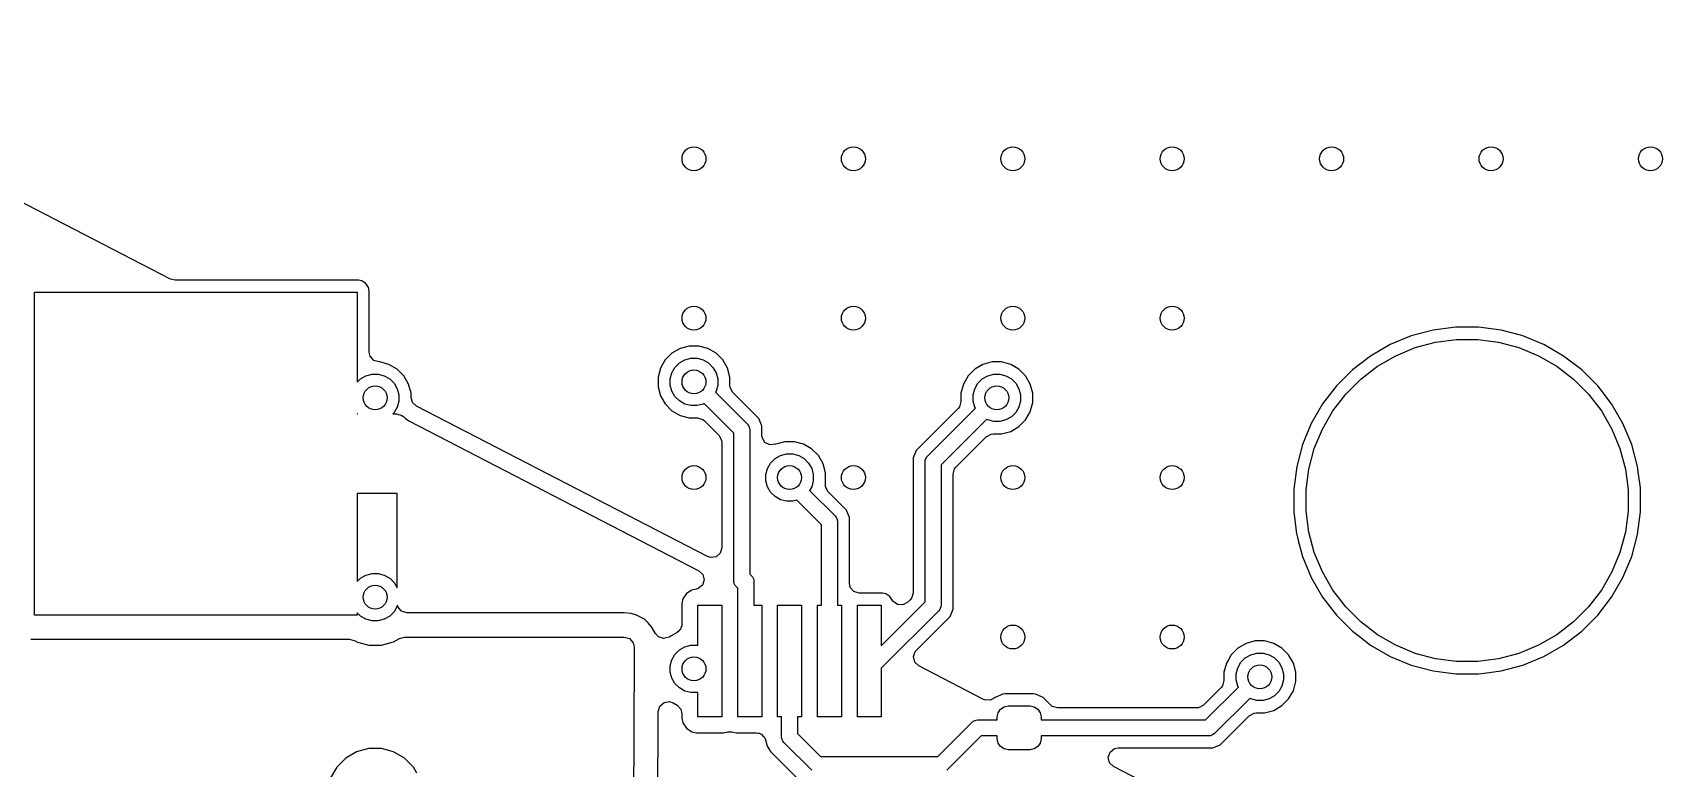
# Model space of a CAD drawing. Extents: x 2.65 to 6.49, y -4.64 to -1.62.
# Drawn here: x 3.374 to 4.179, y -4.12 to -3.757 of the extents above; entities that cross this region are included whole.
import ezdxf

# ---------------------------------------------------------------- set-up
doc = ezdxf.new("R2010")
doc.units = 0
doc.header["$MEASUREMENT"] = 0
doc.layers.add('BLACK', color=7, linetype='CONTINUOUS')

msp = doc.modelspace()

# ---------------------------------------------------------------- linework, layer by layer
at = {"layer": 'BLACK', "linetype": 'CONTINUOUS'}
for p, q in [((3.44223, -3.87837), (3.20657, -3.7566)), ((3.44447, -3.87892), (3.44223, -3.87837)), ((3.53503, -3.87892), (3.44447, -3.87892)), ((3.53676, -3.87926), (3.53503, -3.87892)), ((3.53503, -3.87892), (3.53503, -3.87892)), ((3.53844, -3.88038), (3.53676, -3.87926)), ((3.53676, -3.87926), (3.53676, -3.87926)), ((3.375, -4.04429), (3.375, -3.88484)), ((3.375, -3.88484), (3.53445, -3.88484)), ((3.53445, -3.88484), (3.53445, -3.92931)), ((3.53872, -3.88057), (3.53844, -3.88038)), ((3.54003, -3.88253), (3.53872, -3.88057)), ((3.54037, -3.88426), (3.54003, -3.88253)), ((3.54003, -3.88253), (3.54003, -3.88253)), ((3.54003, -3.88253), (3.54003, -3.88253)), ((3.54037, -3.91439), (3.54037, -3.88426)), ((4.06593, -3.90351), (4.05509, -3.90642)), ((4.07706, -3.90205), (4.06593, -3.90351)), ((4.08829, -3.90205), (4.07706, -3.90205)), ((4.07706, -3.90205), (4.07706, -3.90205)), ((4.09942, -3.90351), (4.08829, -3.90205)), ((4.08829, -3.90205), (4.08829, -3.90205)), ((4.10904, -3.90609), (4.09942, -3.90351)), ((3.69845, -3.9114), (3.69394, -3.91261)), ((3.70312, -3.9114), (3.69845, -3.9114)), ((3.70763, -3.91261), (3.70312, -3.9114)), ((4.04471, -3.91072), (4.03499, -3.91633)), ((4.05509, -3.90642), (4.04471, -3.91072)), ((4.04471, -3.91072), (4.04471, -3.91072)), ((4.04742, -3.91619), (4.05705, -3.9122)), ((4.05705, -3.9122), (4.06712, -3.9095)), ((4.06712, -3.9095), (4.07746, -3.90814)), ((4.07746, -3.90814), (4.08789, -3.90814)), ((4.08789, -3.90814), (4.09823, -3.9095)), ((4.09823, -3.9095), (4.1083, -3.9122)), ((4.1083, -3.9122), (4.11794, -3.91619)), ((4.11027, -3.90642), (4.10904, -3.90609)), ((4.12005, -3.91047), (4.11027, -3.90642)), ((4.12064, -3.91072), (4.12005, -3.91047)), ((4.13036, -3.91633), (4.12064, -3.91072)), ((4.12064, -3.91072), (4.12064, -3.91072)), ((3.54082, -3.91642), (3.54037, -3.91439)), ((3.54262, -3.9185), (3.54082, -3.91642)), ((3.54526, -3.91927), (3.54262, -3.9185)), ((3.54564, -3.91927), (3.54526, -3.91927)), ((3.55015, -3.92048), (3.54564, -3.91927)), ((3.68659, -3.91824), (3.6853, -3.92048)), ((3.68659, -3.91824), (3.68659, -3.91824)), ((3.6899, -3.91494), (3.68659, -3.91824)), ((3.69394, -3.91261), (3.6899, -3.91494)), ((3.6899, -3.91494), (3.6899, -3.91494)), ((3.69142, -3.92194), (3.6936, -3.91976)), ((3.6936, -3.91976), (3.69627, -3.91822)), ((3.69394, -3.91261), (3.69394, -3.91261)), ((3.69394, -3.91261), (3.69394, -3.91261)), ((3.69627, -3.91822), (3.69925, -3.91742)), ((3.69925, -3.91742), (3.70233, -3.91742)), ((3.70233, -3.91742), (3.70531, -3.91822)), ((3.70531, -3.91822), (3.70798, -3.91976)), ((3.71168, -3.91494), (3.70763, -3.91261)), ((3.70798, -3.91976), (3.71016, -3.92194)), ((3.71498, -3.91824), (3.71168, -3.91494)), ((3.71731, -3.92229), (3.71498, -3.91824)), ((3.84806, -3.91927), (3.84355, -3.92048)), ((3.85273, -3.91927), (3.84806, -3.91927)), ((3.85724, -3.92048), (3.85273, -3.91927)), ((4.03499, -3.91633), (4.02608, -3.92316)), ((4.03499, -3.91633), (4.03499, -3.91633)), ((4.03838, -3.92141), (4.04742, -3.91619)), ((4.11794, -3.91619), (4.12697, -3.92141)), ((4.13927, -3.92316), (4.13036, -3.91633)), ((4.13036, -3.91633), (4.13036, -3.91633)), ((4.13036, -3.91633), (4.13036, -3.91633)), ((4.13036, -3.91633), (4.13036, -3.91633)), ((4.13036, -3.91633), (4.13036, -3.91633)), ((3.53445, -3.92931), (3.53612, -3.92764)), ((3.53612, -3.92764), (3.53879, -3.9261)), ((3.53879, -3.9261), (3.54177, -3.9253)), ((3.54177, -3.9253), (3.54485, -3.9253)), ((3.54485, -3.9253), (3.54783, -3.9261)), ((3.54783, -3.9261), (3.5505, -3.92764)), ((3.5542, -3.92282), (3.55015, -3.92048)), ((3.5505, -3.92764), (3.55268, -3.92982)), ((3.5575, -3.92612), (3.5542, -3.92282)), ((3.55983, -3.93016), (3.5575, -3.92612)), ((3.68426, -3.92229), (3.68305, -3.9268)), ((3.68305, -3.9268), (3.68305, -3.93147)), ((3.6853, -3.92048), (3.68426, -3.92229)), ((3.68908, -3.92759), (3.68988, -3.92461)), ((3.68908, -3.93068), (3.68908, -3.92759)), ((3.68988, -3.92461), (3.69142, -3.92194)), ((3.71016, -3.92194), (3.7117, -3.92461)), ((3.7117, -3.92461), (3.7125, -3.92759)), ((3.7125, -3.92759), (3.7125, -3.93068)), ((3.71852, -3.9268), (3.71731, -3.92229)), ((3.71852, -3.9309), (3.71852, -3.9268)), ((3.71852, -3.9268), (3.71852, -3.9268)), ((3.8362, -3.92612), (3.83387, -3.93016)), ((3.8395, -3.92282), (3.8362, -3.92612)), ((3.8362, -3.92612), (3.8362, -3.92612)), ((3.84355, -3.92048), (3.8395, -3.92282)), ((3.8395, -3.92282), (3.8395, -3.92282)), ((3.84102, -3.92982), (3.8432, -3.92764)), ((3.8432, -3.92764), (3.84587, -3.9261)), ((3.84355, -3.92048), (3.84355, -3.92048)), ((3.84355, -3.92048), (3.84355, -3.92048)), ((3.84587, -3.9261), (3.84885, -3.9253)), ((3.84885, -3.9253), (3.85194, -3.9253)), ((3.85194, -3.9253), (3.85491, -3.9261)), ((3.85491, -3.9261), (3.85758, -3.92764)), ((3.86128, -3.92282), (3.85724, -3.92048)), ((3.85758, -3.92764), (3.85976, -3.92982)), ((3.86459, -3.92612), (3.86128, -3.92282)), ((3.86692, -3.93016), (3.86459, -3.92612)), ((4.02608, -3.92316), (4.01814, -3.9311)), ((4.02274, -3.93513), (4.03011, -3.92776)), ((4.02608, -3.92316), (4.02608, -3.92316)), ((4.03011, -3.92776), (4.03838, -3.92141)), ((4.12697, -3.92141), (4.13524, -3.92776)), ((4.13524, -3.92776), (4.14262, -3.93513)), ((4.14721, -3.9311), (4.13927, -3.92316)), ((4.13927, -3.92316), (4.13927, -3.92316)), ((3.55268, -3.92982), (3.55422, -3.93249)), ((3.55422, -3.93249), (3.55502, -3.93547)), ((3.55502, -3.93547), (3.55502, -3.93855)), ((3.56104, -3.93467), (3.55983, -3.93016)), ((3.56104, -3.9368), (3.56104, -3.93467)), ((3.56104, -3.93467), (3.56104, -3.93467)), ((3.68305, -3.93147), (3.68426, -3.93598)), ((3.68426, -3.93598), (3.68659, -3.94002)), ((3.68988, -3.93365), (3.68908, -3.93068)), ((3.69142, -3.93632), (3.68988, -3.93365)), ((3.6936, -3.9385), (3.69142, -3.93632)), ((3.7117, -3.93365), (3.7114, -3.93418)), ((3.7114, -3.93418), (3.72719, -3.94997)), ((3.7125, -3.93068), (3.7117, -3.93365)), ((3.71864, -3.93194), (3.71852, -3.9309)), ((3.71995, -3.93435), (3.71864, -3.93194)), ((3.73, -3.9444), (3.71995, -3.93435)), ((3.83387, -3.93016), (3.83266, -3.93467)), ((3.83266, -3.93467), (3.83266, -3.93467)), ((3.83266, -3.93467), (3.83266, -3.93877)), ((3.83868, -3.93547), (3.83948, -3.93249)), ((3.83868, -3.93855), (3.83868, -3.93547)), ((3.83948, -3.93249), (3.84102, -3.92982)), ((3.85976, -3.92982), (3.86131, -3.93249)), ((3.86131, -3.93249), (3.8621, -3.93547)), ((3.8621, -3.93547), (3.8621, -3.93855)), ((3.86813, -3.93467), (3.86692, -3.93016)), ((3.86813, -3.93934), (3.86813, -3.93467)), ((4.01814, -3.9311), (4.01131, -3.94001)), ((4.01639, -3.9434), (4.02274, -3.93513)), ((4.01814, -3.9311), (4.01814, -3.9311)), ((4.14262, -3.93513), (4.14897, -3.9434)), ((4.14837, -3.93262), (4.14721, -3.9311)), ((4.14721, -3.9311), (4.14721, -3.9311)), ((4.15404, -3.94001), (4.14837, -3.93262)), ((3.55268, -3.9442), (3.55199, -3.94488)), ((3.55422, -3.94153), (3.55268, -3.9442)), ((3.55502, -3.93855), (3.55422, -3.94153)), ((3.56169, -3.93924), (3.56104, -3.9368)), ((3.56368, -3.94114), (3.56169, -3.93924)), ((3.70742, -4.01542), (3.56368, -3.94114)), ((3.68659, -3.94002), (3.6899, -3.94333)), ((3.6899, -3.94333), (3.69394, -3.94566)), ((3.69627, -3.94005), (3.6936, -3.9385)), ((3.69925, -3.94084), (3.69627, -3.94005)), ((3.70233, -3.94084), (3.69925, -3.94084)), ((3.70531, -3.94005), (3.70233, -3.94084)), ((3.70583, -3.93974), (3.70531, -3.94005)), ((3.72047, -3.95439), (3.70583, -3.93974)), ((3.73277, -3.94717), (3.73, -3.9444)), ((3.83123, -3.94223), (3.81262, -3.96083)), ((3.81611, -3.96572), (3.83978, -3.94205)), ((3.83188, -3.94141), (3.83123, -3.94223)), ((3.83266, -3.93877), (3.83188, -3.94141)), ((3.83948, -3.94153), (3.83868, -3.93855)), ((3.83978, -3.94205), (3.83948, -3.94153)), ((3.85976, -3.9442), (3.85758, -3.94638)), ((3.86131, -3.94153), (3.85976, -3.9442)), ((3.8621, -3.93855), (3.86131, -3.94153)), ((3.86459, -3.9479), (3.86692, -3.94385)), ((3.86692, -3.94385), (3.86813, -3.93934)), ((4.01131, -3.94001), (4.0057, -3.94973)), ((4.01117, -3.95244), (4.01639, -3.9434)), ((4.01131, -3.94001), (4.01131, -3.94001)), ((4.14897, -3.9434), (4.15418, -3.95244)), ((4.15405, -3.94001), (4.15404, -3.94001)), ((4.15966, -3.94973), (4.15405, -3.94001)), ((3.53462, -3.94488), (3.53445, -3.94471)), ((3.53445, -3.94471), (3.53445, -3.94488)), ((3.53445, -3.94488), (3.53462, -3.94488)), ((3.55199, -3.94488), (3.55393, -3.94488)), ((3.55393, -3.94488), (3.55657, -3.94566)), ((3.55657, -3.94566), (3.55731, -3.94623)), ((3.55731, -3.94623), (3.5581, -3.94699)), ((3.5581, -3.94699), (3.55883, -3.94751)), ((3.55883, -3.94751), (3.55997, -3.94832)), ((3.55997, -3.94832), (3.55997, -3.94832)), ((3.55997, -3.94832), (3.55997, -3.94833)), ((3.55997, -3.94833), (3.70292, -4.02219)), ((3.69394, -3.94566), (3.69845, -3.94687)), ((3.69845, -3.94687), (3.69845, -3.94687)), ((3.69845, -3.94687), (3.70255, -3.94687)), ((3.70255, -3.94687), (3.70519, -3.94765)), ((3.70519, -3.94765), (3.70601, -3.9483)), ((3.70601, -3.9483), (3.71312, -3.95541)), ((3.72719, -3.94997), (3.72768, -3.95057)), ((3.72768, -3.95057), (3.72768, -3.95057)), ((3.72768, -3.95057), (3.72827, -3.95199)), ((3.72827, -3.95199), (3.72835, -3.95276)), ((3.73414, -3.95047), (3.73277, -3.94717)), ((3.73427, -3.95079), (3.73414, -3.95047)), ((3.73427, -3.95541), (3.73427, -3.95079)), ((3.73427, -3.95079), (3.73427, -3.95079)), ((3.84535, -3.94762), (3.82283, -3.97013)), ((3.84587, -3.94792), (3.84535, -3.94762)), ((3.84885, -3.94872), (3.84587, -3.94792)), ((3.85194, -3.94872), (3.84885, -3.94872)), ((3.85491, -3.94792), (3.85194, -3.94872)), ((3.85758, -3.94638), (3.85491, -3.94792)), ((3.85724, -3.95354), (3.86128, -3.9512)), ((3.86128, -3.9512), (3.86459, -3.9479)), ((4.0057, -3.94973), (4.0014, -3.96011)), ((4.0057, -3.94973), (4.0057, -3.94973)), ((4.00718, -3.96207), (4.01117, -3.95244)), ((4.15418, -3.95244), (4.15817, -3.96207)), ((4.16396, -3.96011), (4.15966, -3.94973)), ((4.15966, -3.94973), (4.15966, -3.94973)), ((4.15966, -3.94973), (4.15966, -3.94973)), ((3.71312, -3.95541), (3.71444, -3.95783)), ((3.71444, -3.95783), (3.71455, -3.95886)), ((3.71455, -3.95886), (3.71455, -4.01108)), ((3.72047, -4.02752), (3.72047, -3.95439)), ((3.72835, -3.95276), (3.72835, -4.02414)), ((3.73442, -3.95661), (3.73427, -3.95541)), ((3.73583, -3.95898), (3.73442, -3.95661)), ((3.73829, -3.96021), (3.73583, -3.95898)), ((3.74102, -3.95992), (3.73829, -3.96021)), ((3.74119, -3.95985), (3.74102, -3.95992)), ((3.74187, -3.95967), (3.74119, -3.95985)), ((3.7457, -3.95864), (3.74187, -3.95967)), ((3.75037, -3.95864), (3.7457, -3.95864)), ((3.75488, -3.95985), (3.75037, -3.95864)), ((3.75892, -3.96219), (3.75488, -3.95985)), ((3.83019, -3.97116), (3.84517, -3.95617)), ((3.84517, -3.95617), (3.84759, -3.95486)), ((3.84759, -3.95486), (3.84863, -3.95474)), ((3.84863, -3.95474), (3.85273, -3.95474)), ((3.85273, -3.95474), (3.85724, -3.95354)), ((3.85273, -3.95474), (3.85273, -3.95474)), ((4.0014, -3.96011), (3.99849, -3.97095)), ((4.16686, -3.97095), (4.16396, -3.96011)), ((3.73866, -3.96919), (3.74084, -3.96701)), ((3.74084, -3.96701), (3.74351, -3.96547)), ((3.74351, -3.96547), (3.74649, -3.96467)), ((3.74649, -3.96467), (3.74957, -3.96467)), ((3.74957, -3.96467), (3.75255, -3.96547)), ((3.75255, -3.96547), (3.75522, -3.96701)), ((3.75522, -3.96701), (3.7574, -3.96919)), ((3.76222, -3.96549), (3.75892, -3.96219)), ((3.76456, -3.96953), (3.76222, -3.96549)), ((3.81054, -3.96292), (3.80904, -3.96654)), ((3.80904, -3.96654), (3.80904, -4.03326)), ((3.81262, -3.96083), (3.81054, -3.96292)), ((3.81262, -3.96083), (3.81262, -3.96083)), ((3.81496, -3.9685), (3.81504, -3.96774)), ((3.81496, -4.03774), (3.81496, -3.9685)), ((3.81504, -3.96774), (3.81562, -3.96632)), ((3.81562, -3.96632), (3.81611, -3.96572)), ((4.00448, -3.97214), (4.00718, -3.96207)), ((4.15817, -3.96207), (4.16087, -3.97214)), ((3.73632, -3.97484), (3.73712, -3.97186)), ((3.73632, -3.97792), (3.73632, -3.97484)), ((3.73712, -3.97186), (3.73866, -3.96919)), ((3.7574, -3.96919), (3.75894, -3.97186)), ((3.75894, -3.97186), (3.75974, -3.97484)), ((3.75974, -3.97484), (3.75974, -3.97792)), ((3.76577, -3.97404), (3.76456, -3.96953)), ((3.76577, -3.97871), (3.76577, -3.97404)), ((3.76577, -3.97404), (3.76577, -3.97404)), ((3.82283, -3.97013), (3.82283, -4.03937)), ((3.82876, -3.97461), (3.82953, -3.97197)), ((3.82876, -3.98208), (3.82876, -3.97461)), ((3.82953, -3.97197), (3.83019, -3.97116)), ((3.99849, -3.97095), (3.99703, -3.98208)), ((4.00312, -3.98248), (4.00448, -3.97214)), ((4.16087, -3.97214), (4.16223, -3.98248)), ((4.16734, -3.97461), (4.16686, -3.97095)), ((4.16824, -3.98141), (4.16734, -3.97461)), ((3.55413, -3.98425), (3.53445, -3.98425)), ((3.53445, -3.98425), (3.53445, -4.02773)), ((3.55413, -4.03077), (3.55413, -3.98425)), ((3.73712, -3.9809), (3.73632, -3.97792)), ((3.73866, -3.98357), (3.73712, -3.9809)), ((3.74084, -3.98575), (3.73866, -3.98357)), ((3.75894, -3.9809), (3.75792, -3.98267)), ((3.75792, -3.98267), (3.7705, -3.99525)), ((3.75974, -3.97792), (3.75894, -3.9809)), ((3.76572, -3.98099), (3.76577, -3.97904)), ((3.76704, -3.9834), (3.76572, -3.98099)), ((3.76573, -3.97903), (3.76577, -3.97871)), ((3.76577, -3.97904), (3.76573, -3.97903)), ((3.77302, -3.98939), (3.76704, -3.9834)), ((3.82876, -4.03741), (3.82876, -3.98208)), ((3.99703, -3.98208), (3.99703, -3.99331)), ((4.00312, -3.99291), (4.00312, -3.98248)), ((4.16223, -3.98248), (4.16223, -3.99291)), ((4.16833, -3.98208), (4.16824, -3.98141)), ((4.16833, -3.99331), (4.16833, -3.98208)), ((3.74351, -3.98729), (3.74084, -3.98575)), ((3.74649, -3.98809), (3.74351, -3.98729)), ((3.74957, -3.98809), (3.74649, -3.98809)), ((3.75165, -3.98753), (3.74957, -3.98809)), ((3.76378, -3.99966), (3.75165, -3.98753)), ((3.77303, -3.98939), (3.77302, -3.98939)), ((3.7733, -3.98967), (3.77303, -3.98939)), ((3.77608, -3.99244), (3.7733, -3.98967)), ((3.77627, -3.99291), (3.77608, -3.99244)), ((3.76378, -4.03937), (3.76378, -3.99966)), ((3.7705, -3.99525), (3.77099, -3.99584)), ((3.77099, -3.99584), (3.77158, -3.99726)), ((3.77158, -3.99726), (3.77165, -3.99803)), ((3.77165, -3.99803), (3.77165, -4.03937)), ((3.77758, -3.99607), (3.77627, -3.99291)), ((3.77758, -3.99999), (3.77758, -3.99607)), ((3.77758, -4.00099), (3.77758, -3.99999)), ((3.77758, -3.99999), (3.77758, -3.99999)), ((3.99703, -3.99331), (3.99845, -4.00414)), ((4.00448, -4.00325), (4.00312, -3.99291)), ((4.16223, -3.99291), (4.16087, -4.00325)), ((4.16686, -4.00444), (4.16833, -3.99331)), ((3.77758, -4.02856), (3.77758, -4.00099)), ((3.99845, -4.00414), (3.99849, -4.00444)), ((3.99849, -4.00444), (3.99928, -4.00738)), ((3.99928, -4.00738), (4.0014, -4.01529)), ((4.00718, -4.01332), (4.00448, -4.00325)), ((4.16087, -4.00325), (4.15817, -4.01332)), ((4.16396, -4.01529), (4.16686, -4.00444)), ((3.70897, -4.01591), (3.70742, -4.01542)), ((3.71169, -4.01552), (3.70897, -4.01591)), ((3.71377, -4.01372), (3.71169, -4.01552)), ((3.71455, -4.01108), (3.71377, -4.01372)), ((4.0014, -4.01529), (4.0057, -4.02566)), ((4.01117, -4.02296), (4.00718, -4.01332)), ((4.15817, -4.01332), (4.15418, -4.02296)), ((4.15966, -4.02566), (4.16396, -4.01529)), ((3.53612, -4.02606), (3.53879, -4.02452)), ((3.53879, -4.02452), (3.54177, -4.02372)), ((3.54177, -4.02372), (3.54485, -4.02372)), ((3.54485, -4.02372), (3.54783, -4.02452)), ((3.54783, -4.02452), (3.5505, -4.02606)), ((3.70292, -4.02219), (3.70323, -4.02236)), ((3.70323, -4.02236), (3.70522, -4.02426)), ((3.70522, -4.02426), (3.70587, -4.02693)), ((3.72835, -4.02414), (3.7286, -4.02425)), ((3.7286, -4.02425), (3.72969, -4.02533)), ((4.01639, -4.03199), (4.01117, -4.02296)), ((4.15418, -4.02296), (4.14897, -4.03199)), ((3.53445, -4.02773), (3.53612, -4.02606)), ((3.5505, -4.02606), (3.55268, -4.02824)), ((3.55268, -4.02824), (3.55413, -4.03077)), ((3.69968, -4.03193), (3.69706, -4.03368)), ((3.70194, -4.03148), (3.69968, -4.03193)), ((3.69968, -4.03193), (3.69968, -4.03193)), ((3.7028, -4.03123), (3.70194, -4.03148)), ((3.70497, -4.02953), (3.7028, -4.03123)), ((3.70587, -4.02693), (3.70497, -4.02953)), ((3.72055, -4.02829), (3.72047, -4.02752)), ((3.72114, -4.02971), (3.72055, -4.02829)), ((3.72222, -4.03079), (3.72114, -4.02971)), ((3.72248, -4.0309), (3.72222, -4.03079)), ((3.72248, -4.03937), (3.72248, -4.0309)), ((3.72969, -4.02533), (3.73028, -4.02675)), ((3.73028, -4.02675), (3.73035, -4.02752)), ((3.73035, -4.02752), (3.73035, -4.03937)), ((3.77802, -4.03059), (3.77758, -4.02856)), ((3.77982, -4.03267), (3.77802, -4.03059)), ((3.78246, -4.03344), (3.77982, -4.03267)), ((4.0057, -4.02566), (4.0057, -4.02566)), ((4.0057, -4.02566), (4.01131, -4.03538)), ((4.02274, -4.04026), (4.01639, -4.03199)), ((4.14897, -4.03199), (4.14262, -4.04026)), ((4.15404, -4.03538), (4.15966, -4.02566)), ((3.55422, -4.03995), (3.55268, -4.04262)), ((3.55438, -4.03935), (3.55422, -4.03995)), ((3.55458, -4.04024), (3.55438, -4.03935)), ((3.55638, -4.04232), (3.55458, -4.04024)), ((3.69532, -4.03629), (3.69486, -4.03859)), ((3.69486, -4.03859), (3.69486, -4.04872)), ((3.69706, -4.03368), (3.69532, -4.03629)), ((3.69532, -4.03629), (3.69532, -4.03629)), ((3.70276, -4.05927), (3.70276, -4.03937)), ((3.70276, -4.03937), (3.71457, -4.03937)), ((3.71457, -4.03937), (3.71457, -4.09449)), ((3.72244, -4.09449), (3.72244, -4.03937)), ((3.72244, -4.03937), (3.72248, -4.03937)), ((3.73035, -4.03937), (3.73425, -4.03937)), ((3.73425, -4.03937), (3.73425, -4.09449)), ((3.74213, -4.09449), (3.74213, -4.03937)), ((3.74213, -4.03937), (3.75394, -4.03937)), ((3.75394, -4.03937), (3.75394, -4.09449)), ((3.76181, -4.09449), (3.76181, -4.03937)), ((3.76181, -4.03937), (3.76378, -4.03937)), ((3.77165, -4.03937), (3.77362, -4.03937)), ((3.77362, -4.03937), (3.77362, -4.09449)), ((3.7815, -4.09449), (3.7815, -4.03937)), ((3.7815, -4.03937), (3.79331, -4.03937)), ((3.79389, -4.03344), (3.78246, -4.03344)), ((3.79331, -4.05939), (3.81496, -4.03774)), ((3.79331, -4.03937), (3.79331, -4.05939)), ((3.79562, -4.03379), (3.79389, -4.03344)), ((3.79389, -4.03344), (3.79389, -4.03344)), ((3.79657, -4.03442), (3.79562, -4.03379)), ((3.79562, -4.03379), (3.79562, -4.03379)), ((3.79758, -4.0351), (3.79657, -4.03442)), ((3.79889, -4.03706), (3.79758, -4.0351)), ((3.79894, -4.03713), (3.79889, -4.03706)), ((3.79889, -4.03706), (3.79889, -4.03706)), ((3.79909, -4.03735), (3.79894, -4.03713)), ((3.80129, -4.03899), (3.79909, -4.03735)), ((3.80403, -4.03919), (3.80129, -4.03899)), ((3.80645, -4.03787), (3.80403, -4.03919)), ((3.80698, -4.03735), (3.80645, -4.03787)), ((3.80761, -4.03671), (3.80698, -4.03735)), ((3.80826, -4.0359), (3.80761, -4.03671)), ((3.80829, -4.0358), (3.80826, -4.0359)), ((3.80844, -4.0356), (3.80829, -4.0358)), ((3.8087, -4.03442), (3.80844, -4.0356)), ((3.80904, -4.03326), (3.8087, -4.03442)), ((3.82242, -4.04096), (3.82217, -4.04156)), ((3.82276, -4.04014), (3.82242, -4.04096)), ((3.82283, -4.03937), (3.82276, -4.04014)), ((3.82876, -4.04133), (3.82876, -4.03741)), ((4.01131, -4.03538), (4.01131, -4.03538)), ((4.01131, -4.03538), (4.01814, -4.04429)), ((4.03011, -4.04764), (4.02274, -4.04026)), ((4.14262, -4.04026), (4.13524, -4.04764)), ((4.14721, -4.04429), (4.15404, -4.03538)), ((3.53445, -4.04429), (3.375, -4.04429)), ((3.53612, -4.0448), (3.53445, -4.04314)), ((3.53445, -4.04314), (3.53445, -4.04429)), ((3.53879, -4.04635), (3.53612, -4.0448)), ((3.54177, -4.04714), (3.53879, -4.04635)), ((3.54485, -4.04714), (3.54177, -4.04714)), ((3.54783, -4.04635), (3.54485, -4.04714)), ((3.5505, -4.0448), (3.54783, -4.04635)), ((3.55268, -4.04262), (3.5505, -4.0448)), ((3.55902, -4.04309), (3.55638, -4.04232)), ((3.66632, -4.04309), (3.55902, -4.04309)), ((3.66971, -4.04358), (3.66632, -4.04309)), ((3.67235, -4.04435), (3.66971, -4.04358)), ((3.66971, -4.04358), (3.66971, -4.04358)), ((3.67629, -4.04636), (3.67235, -4.04435)), ((3.67235, -4.04435), (3.67235, -4.04435)), ((3.67235, -4.04435), (3.67235, -4.04435)), ((3.67805, -4.04802), (3.67629, -4.04636)), ((3.67629, -4.04636), (3.67629, -4.04636)), ((3.67629, -4.04636), (3.67629, -4.04636)), ((3.67985, -4.0501), (3.67805, -4.04802)), ((3.67805, -4.04802), (3.67805, -4.04802)), ((3.67805, -4.04802), (3.67805, -4.04802)), ((3.69486, -4.04872), (3.69473, -4.04917)), ((3.69473, -4.04917), (3.69477, -4.04964)), ((3.82168, -4.04215), (3.79412, -4.06971)), ((3.81063, -4.06159), (3.82726, -4.04496)), ((3.82217, -4.04156), (3.82168, -4.04215)), ((3.82726, -4.04496), (3.82876, -4.04133)), ((4.01814, -4.04429), (4.01814, -4.04429)), ((4.01814, -4.04429), (4.02608, -4.05223)), ((4.03838, -4.05399), (4.03011, -4.04764)), ((4.13524, -4.04764), (4.12697, -4.05399)), ((4.13927, -4.05223), (4.14721, -4.04429)), ((3.37323, -4.05612), (3.53055, -4.05612)), ((3.53055, -4.05612), (3.53299, -4.05678)), ((3.53299, -4.05678), (3.5338, -4.05724)), ((3.5338, -4.05724), (3.53418, -4.05746)), ((3.55243, -4.05746), (3.55536, -4.05577)), ((3.55536, -4.05577), (3.5578, -4.05512)), ((3.5578, -4.05512), (3.66632, -4.05512)), ((3.66632, -4.05512), (3.66896, -4.05589)), ((3.66896, -4.05589), (3.67076, -4.05797)), ((3.68182, -4.05346), (3.67985, -4.0501)), ((3.67985, -4.0501), (3.67985, -4.0501)), ((3.6832, -4.05497), (3.68182, -4.05346)), ((3.6858, -4.05587), (3.6832, -4.05497)), ((3.68847, -4.05522), (3.6858, -4.05587)), ((3.68891, -4.05497), (3.68847, -4.05522)), ((3.68958, -4.05458), (3.68891, -4.05497)), ((3.69242, -4.05294), (3.68958, -4.05458)), ((3.69351, -4.05208), (3.69242, -4.05294)), ((3.6937, -4.05173), (3.69351, -4.05208)), ((3.69409, -4.05135), (3.6937, -4.05173)), ((3.69435, -4.05046), (3.69409, -4.05135)), ((3.69477, -4.04964), (3.69435, -4.05046)), ((3.97798, -4.05707), (3.97347, -4.05828)), ((3.98265, -4.05707), (3.97798, -4.05707)), ((3.98716, -4.05828), (3.98265, -4.05707)), ((4.02608, -4.05223), (4.02608, -4.05223)), ((4.02608, -4.05223), (4.02874, -4.05427)), ((4.02874, -4.05427), (4.03499, -4.05906)), ((4.04742, -4.0592), (4.03838, -4.05399)), ((4.12697, -4.05399), (4.11794, -4.0592)), ((4.13036, -4.05906), (4.13927, -4.05223)), ((3.53418, -4.05746), (3.54019, -4.05907)), ((3.54019, -4.05907), (3.54019, -4.05907)), ((3.54019, -4.05907), (3.54642, -4.05907)), ((3.54642, -4.05907), (3.55243, -4.05746)), ((3.54642, -4.05907), (3.54642, -4.05907)), ((3.67119, -4.06398), (3.66976, -4.47428)), ((3.67076, -4.05797), (3.6712, -4.06002)), ((3.6712, -4.06002), (3.67119, -4.06398)), ((3.68988, -4.06635), (3.69142, -4.06368)), ((3.69142, -4.06368), (3.6936, -4.0615)), ((3.6936, -4.0615), (3.69627, -4.05995)), ((3.69627, -4.05995), (3.69925, -4.05916)), ((3.69925, -4.05916), (3.70233, -4.05916)), ((3.70233, -4.05916), (3.70276, -4.05927)), ((3.80921, -4.0648), (3.81011, -4.0622)), ((3.80985, -4.06747), (3.80921, -4.0648)), ((3.81011, -4.0622), (3.81063, -4.06159)), ((3.96612, -4.06391), (3.96491, -4.06601)), ((3.96942, -4.06061), (3.96612, -4.06391)), ((3.96612, -4.06391), (3.96612, -4.06391)), ((3.97347, -4.05828), (3.96942, -4.06061)), ((3.96942, -4.06061), (3.96942, -4.06061)), ((3.97312, -4.06543), (3.9758, -4.06389)), ((3.97347, -4.05828), (3.97347, -4.05828)), ((3.97347, -4.05828), (3.97347, -4.05828)), ((3.9758, -4.06389), (3.97877, -4.06309)), ((3.97877, -4.06309), (3.98186, -4.06309)), ((3.98186, -4.06309), (3.98483, -4.06389)), ((3.98483, -4.06389), (3.98751, -4.06543)), ((3.99121, -4.06061), (3.98716, -4.05828)), ((3.99451, -4.06391), (3.99121, -4.06061)), ((3.99684, -4.06796), (3.99451, -4.06391)), ((4.03499, -4.05906), (4.03499, -4.05906)), ((4.03499, -4.05906), (4.04471, -4.06468)), ((4.04471, -4.06468), (4.04471, -4.06468)), ((4.04471, -4.06468), (4.04471, -4.06468)), ((4.04471, -4.06468), (4.05509, -4.06898)), ((4.05705, -4.06319), (4.04742, -4.0592)), ((4.06712, -4.06589), (4.05705, -4.06319)), ((4.1083, -4.06319), (4.09823, -4.06589)), ((4.11794, -4.0592), (4.1083, -4.06319)), ((4.11027, -4.06898), (4.12064, -4.06468)), ((4.12064, -4.06468), (4.13036, -4.05906)), ((3.68908, -4.06932), (3.68988, -4.06635)), ((3.68908, -4.07241), (3.68908, -4.06932)), ((3.68988, -4.07539), (3.68908, -4.07241)), ((3.79353, -4.0702), (3.79331, -4.07029)), ((3.79331, -4.07029), (3.79331, -4.09449)), ((3.79412, -4.06971), (3.79353, -4.0702)), ((3.81184, -4.06937), (3.80985, -4.06747)), ((3.84384, -4.08591), (3.81184, -4.06937)), ((3.96379, -4.06796), (3.96258, -4.07247)), ((3.96258, -4.07247), (3.96258, -4.07247)), ((3.96258, -4.07247), (3.96258, -4.07657)), ((3.96491, -4.06601), (3.96379, -4.06796)), ((3.9686, -4.07326), (3.9694, -4.07028)), ((3.9686, -4.07634), (3.9686, -4.07326)), ((3.9694, -4.07028), (3.97094, -4.06761)), ((3.97094, -4.06761), (3.97312, -4.06543)), ((3.98751, -4.06543), (3.98969, -4.06761)), ((3.98969, -4.06761), (3.99123, -4.07028)), ((3.99123, -4.07028), (3.99202, -4.07326)), ((3.99202, -4.07326), (3.99202, -4.07634)), ((3.99805, -4.07247), (3.99684, -4.06796)), ((3.99805, -4.07714), (3.99805, -4.07247)), ((4.05509, -4.06898), (4.06593, -4.07188)), ((4.06593, -4.07188), (4.07333, -4.07285)), ((4.07746, -4.06725), (4.06712, -4.06589)), ((4.07333, -4.07285), (4.07706, -4.07335)), ((4.07706, -4.07335), (4.07706, -4.07335)), ((4.07706, -4.07335), (4.08829, -4.07335)), ((4.08789, -4.06725), (4.07746, -4.06725)), ((4.09823, -4.06589), (4.08789, -4.06725)), ((4.08829, -4.07335), (4.09105, -4.07298)), ((4.09105, -4.07298), (4.09942, -4.07188)), ((4.09942, -4.07188), (4.11027, -4.06898)), ((3.69142, -4.07806), (3.68988, -4.07539)), ((3.6936, -4.08024), (3.69142, -4.07806)), ((3.69627, -4.08178), (3.6936, -4.08024)), ((3.96115, -4.08002), (3.95246, -4.08871)), ((3.95349, -4.09606), (3.9697, -4.07985)), ((3.9618, -4.07921), (3.96115, -4.08002)), ((3.96258, -4.07657), (3.9618, -4.07921)), ((3.9694, -4.07932), (3.9686, -4.07634)), ((3.9697, -4.07985), (3.9694, -4.07932)), ((3.99123, -4.07932), (3.98969, -4.08199)), ((3.99202, -4.07634), (3.99123, -4.07932)), ((3.99684, -4.08165), (3.99805, -4.07714)), ((3.68312, -4.09186), (3.6839, -4.08922)), ((3.6839, -4.08922), (3.68599, -4.08743)), ((3.68599, -4.08743), (3.68871, -4.08704)), ((3.68871, -4.08704), (3.69044, -4.08765)), ((3.69044, -4.08765), (3.69242, -4.08879)), ((3.69242, -4.08879), (3.69432, -4.09078)), ((3.69925, -4.08258), (3.69627, -4.08178)), ((3.70233, -4.08258), (3.69925, -4.08258)), ((3.70276, -4.08246), (3.70233, -4.08258)), ((3.70276, -4.09449), (3.70276, -4.08246)), ((3.84437, -4.08615), (3.84384, -4.08591)), ((3.84712, -4.08634), (3.84437, -4.08615)), ((3.84908, -4.08527), (3.84712, -4.08634)), ((3.84911, -4.08533), (3.84908, -4.08527)), ((3.84949, -4.08507), (3.84911, -4.08533)), ((3.85336, -4.08336), (3.84949, -4.08507)), ((3.85431, -4.08325), (3.85336, -4.08336)), ((3.85336, -4.08336), (3.85336, -4.08336)), ((3.85393, -4.08959), (3.856, -4.08917)), ((3.86852, -4.08325), (3.85431, -4.08325)), ((3.85431, -4.08325), (3.85431, -4.08325)), ((3.856, -4.08917), (3.86683, -4.08917)), ((3.86683, -4.08917), (3.8689, -4.08959)), ((3.86947, -4.08336), (3.86852, -4.08325)), ((3.87089, -4.08399), (3.86947, -4.08336)), ((3.87335, -4.08507), (3.87089, -4.08399)), ((3.87667, -4.08839), (3.87335, -4.08507)), ((3.87335, -4.08507), (3.87335, -4.08507)), ((3.87668, -4.08837), (3.87667, -4.08839)), ((3.8777, -4.08936), (3.87668, -4.08837)), ((3.88034, -4.09014), (3.8777, -4.08936)), ((3.95246, -4.08871), (3.95005, -4.09003)), ((3.97527, -4.08541), (3.9579, -4.10278)), ((3.9758, -4.08572), (3.97527, -4.08541)), ((3.97877, -4.08651), (3.9758, -4.08572)), ((3.98186, -4.08651), (3.97877, -4.08651)), ((3.98483, -4.08572), (3.98186, -4.08651)), ((3.98751, -4.08417), (3.98483, -4.08572)), ((3.98716, -4.09133), (3.99121, -4.089)), ((3.98969, -4.08199), (3.98751, -4.08417)), ((3.99121, -4.089), (3.99451, -4.08569)), ((3.99451, -4.08569), (3.99684, -4.08165)), ((3.68191, -4.43916), (3.68312, -4.09186)), ((3.69432, -4.09078), (3.69486, -4.09302)), ((3.69486, -4.09302), (3.69486, -4.09527)), ((3.69486, -4.09527), (3.69532, -4.09757)), ((3.71457, -4.09449), (3.70276, -4.09449)), ((3.73425, -4.09449), (3.72244, -4.09449)), ((3.74409, -4.09449), (3.74213, -4.09449)), ((3.74409, -4.10441), (3.74409, -4.09449)), ((3.75394, -4.09449), (3.75197, -4.09449)), ((3.75197, -4.09449), (3.75197, -4.10278)), ((3.77362, -4.09449), (3.76181, -4.09449)), ((3.79331, -4.09449), (3.7815, -4.09449)), ((3.8212, -4.11417), (3.83816, -4.09722)), ((3.83816, -4.09722), (3.83876, -4.09673)), ((3.83876, -4.09673), (3.83917, -4.09655)), ((3.83917, -4.09655), (3.84018, -4.09614)), ((3.84018, -4.09614), (3.84094, -4.09606)), ((3.84094, -4.09606), (3.85059, -4.09606)), ((3.85059, -4.09459), (3.851, -4.09251)), ((3.85059, -4.09606), (3.85059, -4.09459)), ((3.851, -4.09251), (3.85218, -4.09076)), ((3.85218, -4.09076), (3.85393, -4.08959)), ((3.8689, -4.08959), (3.87066, -4.09076)), ((3.87066, -4.09076), (3.87183, -4.09251)), ((3.87183, -4.09251), (3.87224, -4.09459)), ((3.87224, -4.09459), (3.87224, -4.09606)), ((3.87224, -4.09606), (3.95349, -4.09606)), ((3.94901, -4.09014), (3.88034, -4.09014)), ((3.95005, -4.09003), (3.94901, -4.09014)), ((3.9607, -4.10836), (3.9751, -4.09397)), ((3.9751, -4.09397), (3.97751, -4.09265)), ((3.97751, -4.09265), (3.97855, -4.09254)), ((3.97855, -4.09254), (3.98265, -4.09254)), ((3.98265, -4.09254), (3.98716, -4.09133)), ((3.98265, -4.09254), (3.98265, -4.09254)), ((3.69532, -4.09757), (3.69532, -4.09757)), ((3.69532, -4.09757), (3.69706, -4.10018)), ((3.69706, -4.10018), (3.69968, -4.10192)), ((3.69968, -4.10192), (3.69968, -4.10192)), ((3.69968, -4.10192), (3.70198, -4.10238)), ((3.70198, -4.10238), (3.70198, -4.10238)), ((3.70198, -4.10238), (3.70198, -4.10238)), ((3.70198, -4.10238), (3.71534, -4.10238)), ((3.71534, -4.10238), (3.71755, -4.10194)), ((3.71755, -4.10194), (3.71946, -4.10194)), ((3.71946, -4.10194), (3.72166, -4.10238)), ((3.72166, -4.10238), (3.73149, -4.10238)), ((3.73149, -4.10238), (3.73229, -4.10262)), ((3.73229, -4.10262), (3.73312, -4.10266)), ((3.73312, -4.10266), (3.73359, -4.103)), ((3.73359, -4.103), (3.73413, -4.10316)), ((3.73413, -4.10316), (3.73468, -4.10379)), ((3.73468, -4.10379), (3.73535, -4.10427)), ((3.73535, -4.10427), (3.73569, -4.10495)), ((3.73569, -4.10495), (3.73593, -4.10524)), ((3.73593, -4.10524), (3.73604, -4.10548)), ((3.73604, -4.10548), (3.7362, -4.10589)), ((3.74417, -4.10518), (3.74409, -4.10441)), ((3.74476, -4.1066), (3.74417, -4.10518)), ((3.75197, -4.10278), (3.76336, -4.11417)), ((3.84258, -4.10394), (3.82562, -4.12089)), ((3.85059, -4.10394), (3.84258, -4.10394)), ((3.85059, -4.10541), (3.85059, -4.10394)), ((3.851, -4.10748), (3.85059, -4.10541)), ((3.87224, -4.10541), (3.87183, -4.10748)), ((3.95512, -4.10394), (3.87224, -4.10394)), ((3.87224, -4.10394), (3.87224, -4.10541)), ((3.95589, -4.10386), (3.95512, -4.10394)), ((3.95731, -4.10327), (3.95589, -4.10386)), ((3.9579, -4.10278), (3.95731, -4.10327)), ((3.53418, -4.11183), (3.52879, -4.11494)), ((3.54019, -4.11022), (3.53418, -4.11183)), ((3.53418, -4.11183), (3.53418, -4.11183)), ((3.54642, -4.11022), (3.54019, -4.11022)), ((3.55243, -4.11183), (3.54642, -4.11022)), ((3.55782, -4.11494), (3.55243, -4.11183)), ((3.55243, -4.11183), (3.55243, -4.11183)), ((3.55243, -4.11183), (3.55243, -4.11183)), ((3.7362, -4.10589), (3.7362, -4.10597)), ((3.7362, -4.10597), (3.73701, -4.10898)), ((3.73701, -4.10898), (3.73809, -4.11085)), ((3.73809, -4.11085), (3.73827, -4.11116)), ((3.73827, -4.11116), (3.73854, -4.11163)), ((3.73854, -4.11163), (3.73856, -4.11167)), ((3.73856, -4.11167), (3.75227, -4.12537)), ((3.74525, -4.10719), (3.74476, -4.1066)), ((3.75895, -4.12089), (3.74525, -4.10719)), ((3.85218, -4.10924), (3.851, -4.10748)), ((3.85393, -4.11041), (3.85218, -4.10924)), ((3.856, -4.11083), (3.85393, -4.11041)), ((3.86683, -4.11083), (3.856, -4.11083)), ((3.8689, -4.11041), (3.86683, -4.11083)), ((3.87066, -4.10924), (3.8689, -4.11041)), ((3.87183, -4.10748), (3.87066, -4.10924)), ((3.90539, -4.11451), (3.9063, -4.11191)), ((3.9063, -4.11191), (3.90846, -4.11021)), ((3.90846, -4.11021), (3.91027, -4.10986)), ((3.91027, -4.10986), (3.95708, -4.10986)), ((3.95708, -4.10986), (3.9607, -4.10836)), ((3.95708, -4.10986), (3.95708, -4.10986)), ((3.52439, -4.11934), (3.52128, -4.12473)), ((3.52879, -4.11494), (3.52439, -4.11934)), ((3.52439, -4.11934), (3.52439, -4.11934)), ((3.52879, -4.11494), (3.52879, -4.11494)), ((3.56223, -4.11934), (3.55782, -4.11494)), ((3.55782, -4.11494), (3.55782, -4.11494)), ((3.56393, -4.12229), (3.56223, -4.11934)), ((3.56223, -4.11934), (3.56223, -4.11934)), ((3.76336, -4.11417), (3.8212, -4.11417)), ((3.90604, -4.11718), (3.90539, -4.11451)), ((3.90803, -4.11908), (3.90604, -4.11718)), ((3.92651, -4.12863), (3.90803, -4.11908))]:
    msp.add_line(p, q, dxfattribs=at)
at = {"layer": 'BLACK'}
for centre in [(3.70079, -3.8189), (3.77953, -3.8189), (3.85827, -3.8189), (3.93701, -3.8189), (4.01575, -3.8189), (4.09449, -3.8189), (4.17323, -3.8189), (3.70079, -3.89764), (3.77953, -3.89764), (3.85827, -3.89764), (3.93701, -3.89764), (3.70079, -3.92913), (3.54331, -3.93701), (3.85039, -3.93701), (3.70079, -3.97638), (3.74803, -3.97638), (3.77953, -3.97638), (3.85827, -3.97638), (3.93701, -3.97638), (3.54331, -4.03543), (3.85827, -4.05512), (3.93701, -4.05512), (3.70079, -4.07087), (3.98031, -4.0748)]:
    msp.add_circle(centre, 0.00591, dxfattribs=at)

doc.saveas('drawing.dxf')
